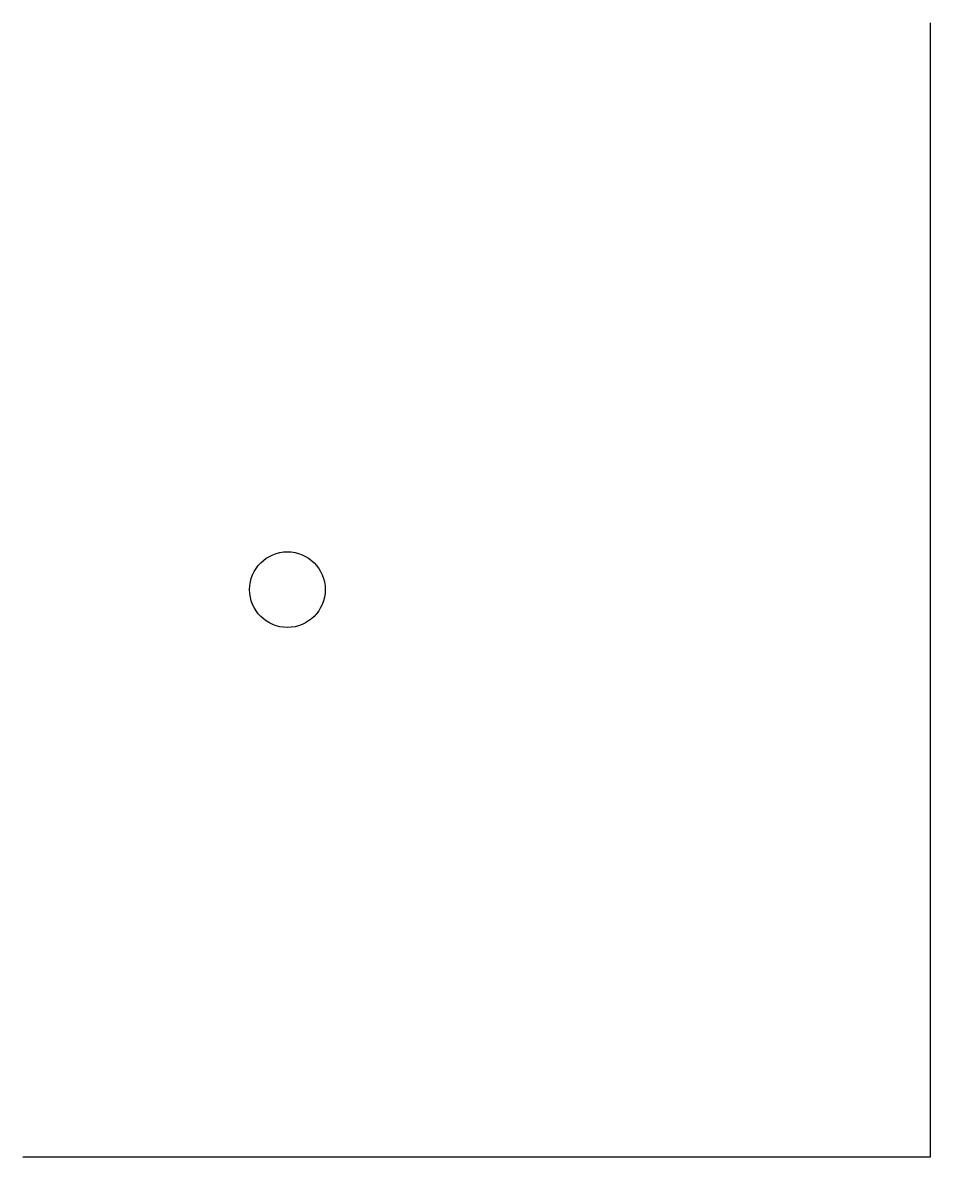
# Model space of a CAD drawing. Extents: x 0 to 24, y -15 to 15.
import ezdxf

# ---------------------------------------------------------------- set-up
doc = ezdxf.new("R2010")
doc.units = 0
doc.layers.get('0').update_dxf_attribs({"linetype": 'CONTINUOUS'})

msp = doc.modelspace()

# ---------------------------------------------------------------- linework, layer by layer
at = {"color": 0}
for p, q in [((24, 15), (24, -15)), ((24, -15), (0, -15))]:
    msp.add_line(p, q, dxfattribs=at)
msp.add_circle((7, 0.01), 1, dxfattribs=at)

doc.saveas('drawing.dxf')
